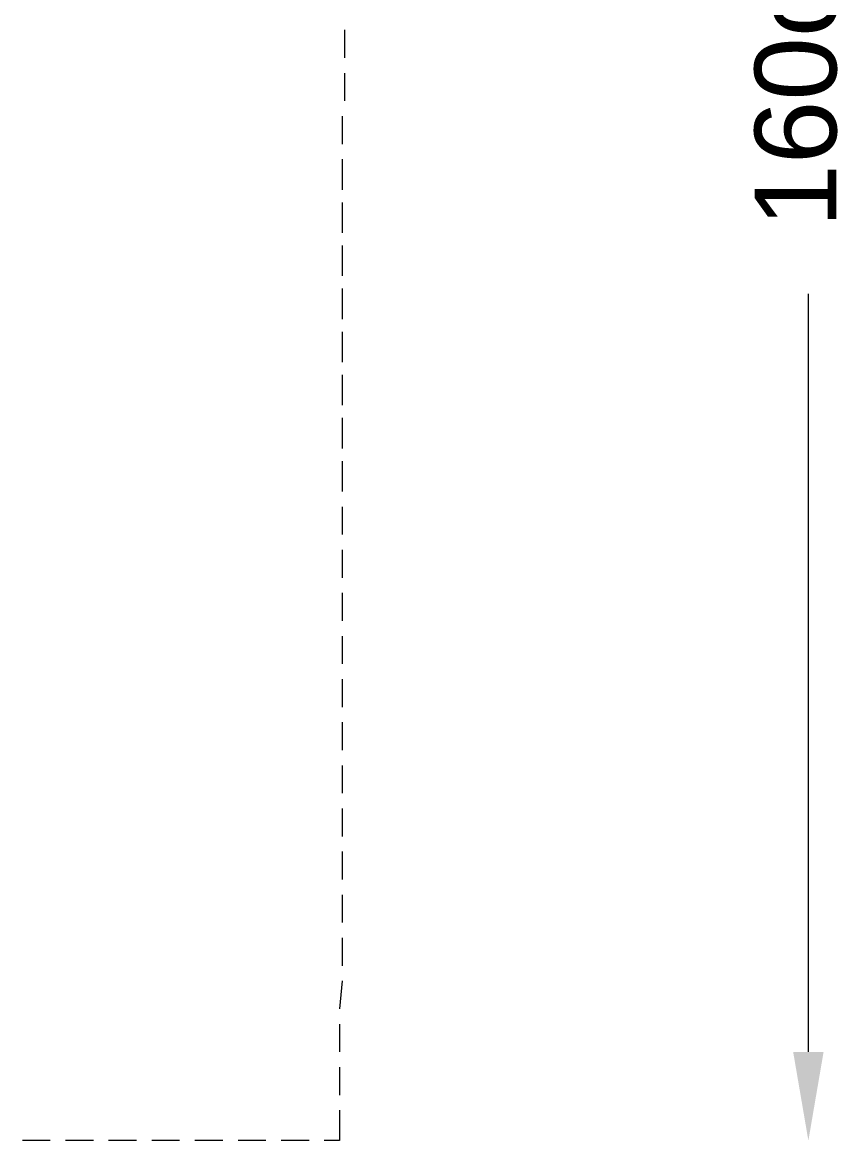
# Model space of a CAD drawing. Header units: millimetres. Extents: x 3949 to 6216, y -1987 to -943.
# Drawn here: x 4944.61 to 4960.3, y -1654.73 to -1633.2 of the extents above; entities that cross this region are included whole.
import ezdxf

# ---------------------------------------------------------------- set-up
doc = ezdxf.new("R2010")
doc.units = ezdxf.units.MM
doc.layers.add('PADRÃO DE ENTRADA', color=7, linetype='Continuous', lineweight=0)
doc.styles.add('ARIAL', font='arial.ttf')

msp = doc.modelspace()

# ---------------------------------------------------------------- linework, layer by layer
at = {"layer": 'PADRÃO DE ENTRADA', "lineweight": 5}
for points in [[(4950.812, -1633.351), (4950.812, -1633.888)], [(4950.812, -1634.181), (4950.812, -1634.718)], [(4950.764, -1635.011), (4950.764, -1635.548)], [(4950.764, -1635.841), (4950.764, -1636.427)], [(4950.764, -1636.671), (4950.764, -1637.257)], [(4950.764, -1637.501), (4950.764, -1638.087)], [(4950.764, -1638.331), (4950.764, -1638.917)], [(4959.738, -1653.026), (4959.738, -1638.428)], [(4950.764, -1639.161), (4950.764, -1639.747)], [(4950.764, -1639.991), (4950.764, -1640.577)], [(4950.764, -1640.821), (4950.764, -1641.406)], [(4950.764, -1641.651), (4950.764, -1642.236)], [(4950.764, -1642.529), (4950.764, -1643.066)], [(4950.764, -1643.359), (4950.764, -1643.896)], [(4950.764, -1644.189), (4950.764, -1644.726)], [(4950.764, -1645.019), (4950.764, -1645.556)], [(4950.764, -1645.849), (4950.764, -1646.386)], [(4950.764, -1646.679), (4950.764, -1647.216)], [(4950.764, -1647.509), (4950.764, -1648.046)], [(4950.764, -1648.339), (4950.764, -1648.876)], [(4950.764, -1649.169), (4950.764, -1649.706)], [(4950.764, -1649.999), (4950.764, -1650.536)], [(4950.764, -1650.829), (4950.764, -1651.366)], [(4950.764, -1651.659), (4950.715, -1652.196)], [(4950.715, -1652.489), (4950.715, -1653.026)], [(4950.715, -1653.319), (4950.715, -1653.856)], [(4950.715, -1654.149), (4950.715, -1654.734), (4950.422, -1654.734)], [(4945.149, -1654.734), (4944.612, -1654.734)], [(4945.979, -1654.734), (4945.442, -1654.734)], [(4946.809, -1654.734), (4946.272, -1654.734)], [(4947.639, -1654.734), (4947.102, -1654.734)], [(4948.469, -1654.734), (4947.932, -1654.734)], [(4949.299, -1654.734), (4948.762, -1654.734)], [(4950.129, -1654.734), (4949.592, -1654.734)]]:
    msp.add_lwpolyline(points, dxfattribs=at)
at = {"layer": 'PADRÃO DE ENTRADA', "transparency": 33554559}
msp.add_solid([(4959.445, -1653.026), (4960.031, -1653.026), (4959.738, -1654.734)], dxfattribs=at)

# ---------------------------------------------------------------- texts
at = {"layer": 'PADRÃO DE ENTRADA', "color": 30, "insert": (4958.704, -1637.157), "char_height": 1.574, "width": 18.34775, "attachment_point": 1, "rotation": 90, "style": 'ARIAL'}
msp.add_mtext('160cm', dxfattribs=at)

doc.saveas('drawing.dxf')
